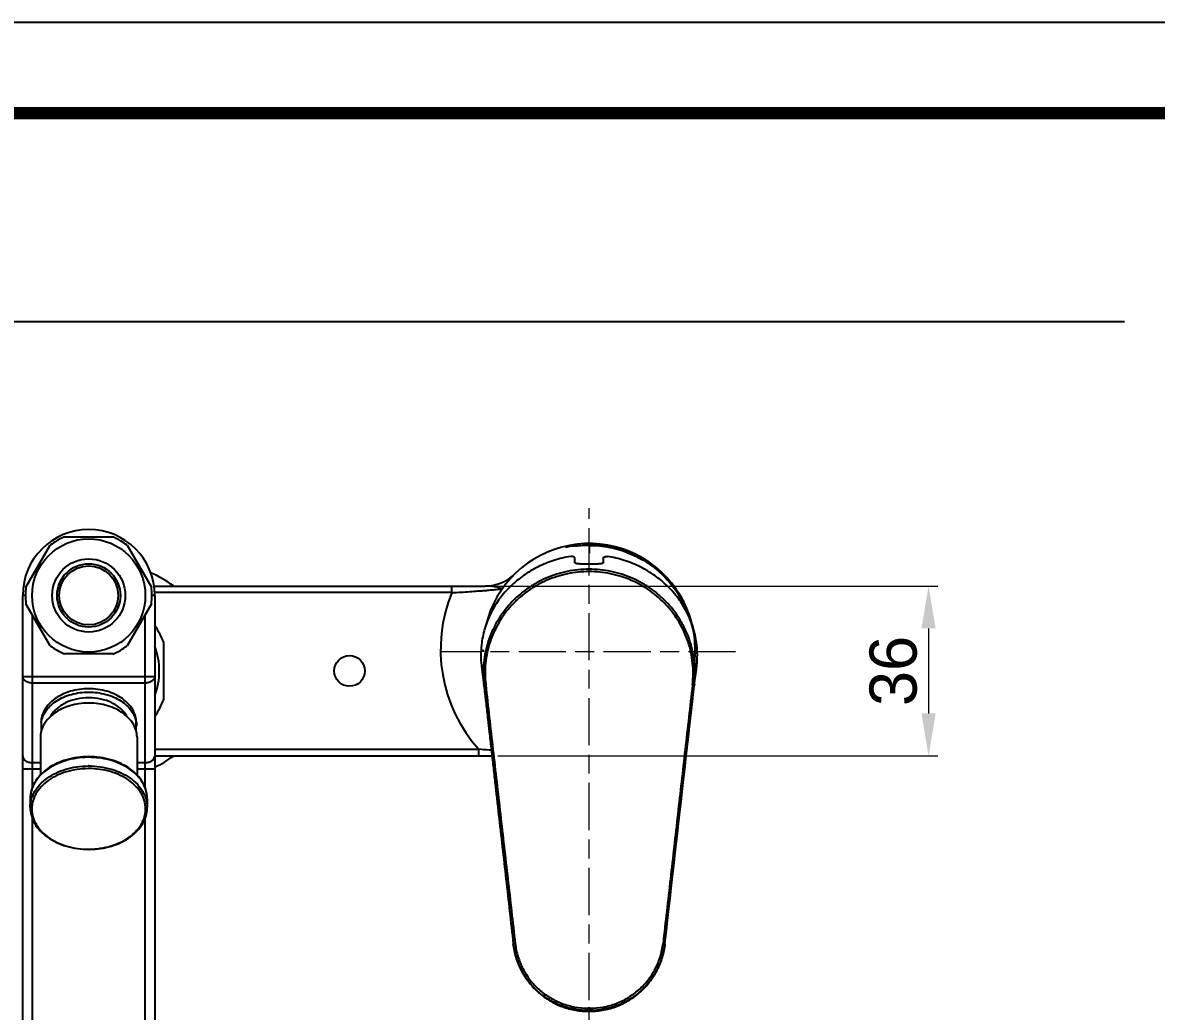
# Model space of a CAD drawing. Header units: millimetres. Extents: x 5308 to 9632, y 1173 to 3839.
# Drawn here: x 9087.4 to 9327.8, y 3629.6 to 3839.1 of the extents above; entities that cross this region are included whole.
import ezdxf

# ---------------------------------------------------------------- set-up
doc = ezdxf.new("R2010")
doc.units = ezdxf.units.MM
doc.header["$LTSCALE"] = 4
doc.header["$PDMODE"] = 3
doc.header["$PDSIZE"] = 0.3125
doc.linetypes.add('CENTER', pattern=[2.25, 1.25, -0.25, 0.5, -0.25])
doc.linetypes.add('CENTER2', pattern=[28.575, 19.05, -3.175, 3.175, -3.175])
doc.layers.get('0').update_dxf_attribs({"linetype": 'CONTINUOUS'})
doc.layers.get('Defpoints').update_dxf_attribs({"linetype": 'CONTINUOUS'})
doc.layers.add('1', color=1, linetype='CENTER')
doc.layers.add('Cneter', color=1, linetype='CENTER2', lineweight=13)
doc.styles.add('DLB3013-CR2S_시공도$0$Daelim Dimension', font='')
doc.styles.get('DLB3013-CR2S_시공도$0$Daelim Dimension').set_extended_font_data('나눔고딕')
doc.dimstyles.new('DLB3013-CR2S_시공도$0$DEFAULT', dxfattribs={"dimscale": 2, "dimtxt": 2, "dimasz": 2, "dimexe": 0, "dimexo": 2, "dimgap": 1, "dimtad": 1, "dimdec": 1, "dimzin": 9, "dimdsep": 46, "dimtxsty": 'DLB3013-CR2S_시공도$0$Daelim Dimension', "dimcen": 0.5, "dimclrd": 252, "dimclre": 252, "dimclrt": 3, "dimadec": 1, "dimazin": 0, "dimtfac": 1, "dimtdec": 1, "dimtix": 1, "dimtmove": 0, "dimatfit": 3, "dimfxl": 1, "dimtolj": 1, "dimtzin": 1, "dimlwd": 9, "dimlwe": 9, "dimarcsym": 0})

# ---------------------------------------------------------------- blocks, each defined once
blk = doc.blocks.new('*D9')
at = {"color": 5, "lineweight": 9, "ltscale": 0.5, "transparency": 16777216}
for p, q in [((9182.4, 3719.73), (9281.46, 3719.73)), ((9279.46, 3710.73), (9279.46, 3692.73)), ((9188.1, 3683.73), (9281.46, 3683.73))]:
    blk.add_line(p, q, dxfattribs=at)
at = {"color": 5, "ltscale": 0.5, "transparency": 16777216}
for points in [[(9277.96, 3710.73), (9280.96, 3710.73), (9279.46, 3719.73)], [(9277.96, 3692.73), (9280.96, 3692.73), (9279.46, 3683.73)]]:
    blk.add_solid(points, dxfattribs=at)
at = {"layer": 'Defpoints', "color": 0, "ltscale": 0.5, "transparency": 16777216}
for p in [(9178.4, 3719.73), (9184.1, 3683.73), (9279.46, 3683.73)]:
    blk.add_point(p, dxfattribs=at)
at = {"color": 7, "ltscale": 0.5, "transparency": 16777216, "insert": (9272.01, 3701.73), "char_height": 10, "attachment_point": 5, "rotation": 90, "style": 'DLB3013-CR2S_시공도$0$Daelim Dimension'}
blk.add_mtext('\\A1;36', dxfattribs=at)

msp = doc.modelspace()

# ---------------------------------------------------------------- linework, layer by layer
at = {"ltscale": 0.5}
msp.add_line((8612.06, 3775.79), (9320.97, 3775.79), dxfattribs=at)
at = {"color": 7, "linetype": 'Continuous'}
for p, q in [((9088.09, 3719.48), (9093.22, 3728.37)), ((9096.26, 3730.12), (9106.52, 3730.12)), ((9109.56, 3728.37), (9114.69, 3719.48)), ((9204.49, 3728.25), (9204.49, 3728.31)), ((9207.49, 3728.39), (9207.49, 3726.7)), ((9210.49, 3728.31), (9210.49, 3728.25)), ((9204.49, 3724.7), (9204.49, 3725.62)), ((9210.49, 3725.62), (9210.49, 3724.7)), ((9115.2, 3719.73), (9185.44, 3719.73)), ((9178.4, 3718.33), (9178.4, 3719.73)), ((9087.39, 3610.73), (9087.39, 3717.73)), ((9087.97, 3717.73), (9087.39, 3717.73)), ((9115.39, 3717.73), (9114.8, 3717.73)), ((9178.4, 3718.33), (9115.33, 3718.33)), ((9115.39, 3717.73), (9115.39, 3610.73)), ((9093.22, 3707.08), (9088.09, 3715.97)), ((9089.39, 3713.72), (9089.39, 3676.84)), ((9114.69, 3715.97), (9109.56, 3707.08)), ((9113.39, 3676.84), (9113.39, 3713.72)), ((9117.29, 3695.71), (9117.29, 3707.74)), ((9106.52, 3705.33), (9096.26, 3705.33)), ((9184.99, 3705.79), (9184.99, 3706.22)), ((9229.91, 3703.58), (9229.99, 3705.81)), ((9229.99, 3706.22), (9229.99, 3705.79)), ((9184.59, 3703.5), (9184.73, 3702.13)), ((9184.73, 3702.13), (9185.19, 3698.75)), ((9229.79, 3698.74), (9230.24, 3702.13)), ((9230.24, 3702.13), (9230.38, 3703.5)), ((9087.39, 3700.58), (9115.39, 3700.58)), ((9113.39, 3699.17), (9089.39, 3699.17)), ((9185.16, 3698.95), (9185.17, 3698.9)), ((9185.17, 3698.9), (9185.16, 3698.95)), ((9185.17, 3698.9), (9185.17, 3698.89)), ((9185.17, 3698.9), (9185.18, 3698.78)), ((9185.17, 3698.9), (9185.17, 3698.9)), ((9185.18, 3698.84), (9185.17, 3698.89)), ((9185.19, 3698.78), (9185.18, 3698.84)), ((9185.18, 3698.78), (9185.18, 3698.75)), ((9185.18, 3698.75), (9185.2, 3698.6)), ((9185.57, 3698.83), (9185.42, 3698.81)), ((9223.57, 3643.92), (9229.77, 3698.59)), ((9229.41, 3698.82), (9229.4, 3698.78)), ((9229.78, 3698.74), (9229.77, 3698.59)), ((9229.79, 3698.73), (9229.77, 3698.59)), ((9229.77, 3698.61), (9229.79, 3698.73)), ((9229.77, 3698.59), (9229.77, 3698.61)), ((9229.79, 3698.78), (9229.78, 3698.74)), ((9229.79, 3698.73), (9229.8, 3698.84)), ((9229.8, 3698.83), (9229.79, 3698.78)), ((9229.81, 3698.95), (9229.8, 3698.83)), ((9229.8, 3698.88), (9229.81, 3698.9)), ((9229.8, 3698.84), (9229.81, 3698.89)), ((9229.8, 3698.89), (9229.8, 3698.89)), ((9101.39, 3694.92), (9101.3, 3694.92)), ((9101.48, 3694.92), (9101.39, 3694.92)), ((9091.29, 3690.82), (9091.29, 3690.11)), ((9111.49, 3690.82), (9111.49, 3690.11)), ((9091.14, 3687.67), (9091.14, 3679.66)), ((9111.64, 3687.67), (9111.64, 3679.66)), ((9115.39, 3685.13), (9184.1, 3685.13)), ((9184.1, 3683.73), (9184.1, 3685.13)), ((9115.39, 3683.73), (9186.9, 3683.73)), ((9091.14, 3680.9), (9087.39, 3680.9)), ((9089.39, 3682.31), (9091.14, 3682.31)), ((9111.64, 3682.31), (9113.39, 3682.31)), ((9115.39, 3680.9), (9111.64, 3680.9)), ((9113.65, 3675.98), (9113.65, 3675.98)), ((9088.99, 3674.66), (9088.99, 3672.83)), ((9113.79, 3674.66), (9113.79, 3672.83)), ((9089.39, 3670.65), (9089.39, 3610.73)), ((9113.39, 3610.73), (9113.39, 3670.65)), ((9191.42, 3643.86), (9191.41, 3643.92)), ((9191.41, 3643.92), (9191.42, 3643.86)), ((9223.56, 3643.92), (9223.56, 3643.86)), ((9223.56, 3643.86), (9223.57, 3643.92)), ((9207.3, 3629.6), (9207.32, 3629.6)), ((9207.67, 3630.25), (9207.31, 3630.25)), ((9207.31, 3629.76), (9207.31, 3630.25)), ((9207.67, 3629.76), (9207.31, 3629.76)), ((9207.31, 3629.76), (9207.32, 3629.6)), ((9207.32, 3629.6), (9207.32, 3629.6)), ((9207.32, 3629.6), (9207.65, 3629.6)), ((9207.65, 3629.6), (9207.67, 3629.76)), ((9207.65, 3629.6), (9207.68, 3629.6)), ((9207.65, 3629.6), (9207.65, 3629.6)), ((9207.67, 3630.25), (9207.67, 3629.76))]:
    msp.add_line(p, q, dxfattribs=at)
at = {"ltscale": 0.5}
msp.add_lwpolyline([(8504.1, 3012.32), (9632.5, 3012.32), (9632.5, 3839.12), (8504.1, 3839.12)], close=True, dxfattribs=at)
at = {"color": 5, "linetype": 'ByBlock', "lineweight": 200, "const_width": 2.6}
msp.add_lwpolyline([(8522.24, 3047.72), (9614.24, 3047.72), (9614.24, 3819.92), (8522.24, 3819.92)], close=True, dxfattribs=at)
at = {"color": 7, "linetype": 'Continuous'}
for centre, radius in [((9101.39, 3717.73), 12), ((9101.39, 3717.73), 7.75), ((9101.39, 3717.73), 6.71), ((9101.39, 3717.73), 6.25), ((9156.69, 3701.73), 3.25)]:
    msp.add_circle(centre, radius, dxfattribs=at)
for centre, radius, start, end in [((9101.39, 3717.73), 14, 0, 180), ((9101.39, 3717.73), 13.42, 112.4769, 127.5233), ((9101.39, 3717.72), 13.42, 52.4786, 67.5219), ((9207.49, 3706.23), 22.5, 34.7426, 166.5495), ((9105.89, 3701.73), 22.5, 53.1829, 67.4116), ((9185.44, 3728.73), 9, 270, 314.4153), ((9101.4, 3717.72), 13.43, 172.4816, 179.996), ((9101.37, 3717.72), 13.43, 0.0039, 7.5185), ((9101.4, 3717.73), 13.43, 180.0039, 187.5185), ((9101.37, 3717.73), 13.43, 352.4816, 359.996), ((9207.49, 3706.23), 31.5, 157.4104, 222.0548), ((9207.49, 3706.23), 22.5, 26.5412, 31.8298), ((9207.49, 3706.23), 22.5, 17.8502, 20.1119), ((9101.39, 3701.73), 17, 20.7243, 34.4935), ((9207.49, 3706.23), 22.5, 8.7906, 10.2873), ((9207.49, 3706.23), 22.5, 0, 7.1956), ((9207.79, 3706.22), 22.19, 359.999, 7.2898), ((9101.39, 3717.73), 13.42, 232.4786, 247.5219), ((9101.39, 3717.72), 13.42, 292.4769, 307.5233), ((9101.39, 3701.73), 14.97, 339.5652, 20.4348), ((9207.64, 3705.79), 22.65, 178.9091, 179.9436), ((9207.33, 3705.79), 22.65, 0.0585, 1.0909), ((9207.49, 3701.73), 22.5, 351.8318, 5.1831), ((9201.15, 3700.75), 16.08, 186.5928, 187.0231), ((9208.78, 3702.19), 23.84, 187.9407, 188.2977), ((9177.16, 3697.87), 8.08, 6.2194, 6.4872), ((9177.15, 3697.86), 8.47, 6.2422, 6.5133), ((9237.81, 3697.87), 8.08, 173.5083, 173.776), ((9101.39, 3701.73), 17, 325.5065, 339.2759), ((9096.36, 3690.11), 5.07, 172.1208, 179.9912), ((9096.38, 3690.12), 5.1, 180.0247, 190.3478), ((9106.41, 3690.11), 5.08, 349.6327, 359.9948), ((9106.41, 3690.11), 5.07, 0.0088, 7.8793), ((9140.06, 3076.82), 609.9, 85.65278, 85.85903), ((9101.39, 3665.89), 17.54, 90, 90.7137), ((9105.89, 3701.73), 22.5, 295.0234, 306.7384), ((9101.39, 3664.06), 17.54, 90, 90.4831), ((9101.39, 3663.96), 17.07, 90, 90.4831), ((9107.54, 3674.66), 6.25, 0.0119, 12.1786), ((9101.39, 3681.04), 17.07, 270, 270.4831), ((9101.39, 3681.2), 17.28, 270.0001, 270.4843), ((9207.32, 3645.32), 15.72, 269.2185, 270.0046), ((9207.65, 3645.41), 15.81, 270.0105, 270.3476)]:
    msp.add_arc(centre, radius, start, end, dxfattribs=at)
for points, knots in [([(9202.49, 3727.99), (9202.71, 3728.04), (9203.12, 3728.12), (9203.67, 3728.22), (9204.09, 3728.27), (9204.33, 3728.3), (9204.42, 3728.31)], [0, 0, 0, 0, 0.344271, 0.640911, 0.865, 1, 1, 1, 1]), ([(9204.42, 3728.31), (9204.43, 3728.31), (9204.44, 3728.31), (9204.47, 3728.31), (9204.48, 3728.31), (9204.49, 3728.31), (9204.49, 3728.31)], [0, 0, 0, 0, 0.432525, 0.743332, 0.931393, 1, 1, 1, 1]), ([(9204.49, 3728.25), (9204.49, 3728.24), (9204.5, 3728.24), (9204.51, 3728.24), (9204.53, 3728.24), (9204.55, 3728.24), (9204.56, 3728.24)], [0, 0, 0, 0, 0.069283, 0.256513, 0.566746, 1, 1, 1, 1]), ([(9204.56, 3728.24), (9204.61, 3728.25), (9204.74, 3728.26), (9205.09, 3728.29), (9205.69, 3728.34), (9206.53, 3728.38), (9207.16, 3728.39), (9207.49, 3728.39)], [0, 0, 0, 0, 0.0526, 0.132021, 0.361249, 0.661701, 1, 1, 1, 1]), ([(9207.49, 3728.39), (9207.81, 3728.39), (9208.43, 3728.38), (9209.27, 3728.34), (9209.91, 3728.29), (9210.27, 3728.25), (9210.4, 3728.24)], [0, 0, 0, 0, 0.335183, 0.633859, 0.863869, 1, 1, 1, 1]), ([(9207.49, 3728.35), (9208.95, 3728.35), (9211.89, 3728.06), (9216.11, 3726.79), (9219.36, 3725.06), (9221.71, 3723.32), (9223.87, 3721.37), (9226.21, 3718.56), (9227.96, 3715.35), (9228.96, 3712.63), (9229.7, 3709.83), (9229.96, 3707.66), (9229.98, 3706.22)], [0, 0, 0, 0, 0.125799, 0.251463, 0.376898, 0.439579, 0.50218, 0.626986, 0.751486, 0.813712, 0.875887, 1, 1, 1, 1]), ([(9210.4, 3728.24), (9210.41, 3728.24), (9210.43, 3728.24), (9210.46, 3728.24), (9210.48, 3728.24), (9210.49, 3728.24), (9210.49, 3728.25)], [0, 0, 0, 0, 0.433825, 0.744515, 0.931862, 1, 1, 1, 1]), ([(9210.49, 3728.31), (9210.49, 3728.31), (9210.5, 3728.31), (9210.51, 3728.31), (9210.53, 3728.31), (9210.55, 3728.31), (9210.56, 3728.31)], [0, 0, 0, 0, 0.068925, 0.256863, 0.567507, 1, 1, 1, 1]), ([(9210.56, 3728.31), (9210.64, 3728.3), (9210.87, 3728.27), (9211.3, 3728.22), (9211.86, 3728.12), (9212.27, 3728.04), (9212.49, 3727.99)], [0, 0, 0, 0, 0.133576, 0.357316, 0.654562, 1, 1, 1, 1]), ([(9203.6, 3726), (9202.39, 3725.81), (9200.01, 3725.24), (9196.63, 3723.88), (9193.53, 3722.03), (9190.79, 3719.76), (9188.49, 3717.13), (9186.67, 3714.2), (9185.37, 3711.05), (9184.87, 3708.84), (9184.71, 3707.73)], [0, 0, 0, 0, 0.130615, 0.260014, 0.387795, 0.513687, 0.637635, 0.759779, 0.880407, 1, 1, 1, 1]), ([(9204.49, 3725.62), (9204.49, 3725.65), (9204.48, 3725.69), (9204.44, 3725.76), (9204.38, 3725.82), (9204.29, 3725.87), (9204.17, 3725.92), (9204.05, 3725.95), (9203.94, 3725.97), (9203.79, 3725.99), (9203.68, 3726), (9203.6, 3726)], [0, 0, 0, 0, 0.064601, 0.133505, 0.213886, 0.311625, 0.432408, 0.582287, 0.670498, 0.769055, 1, 1, 1, 1]), ([(9210.49, 3725.62), (9210.49, 3725.65), (9210.5, 3725.69), (9210.53, 3725.76), (9210.6, 3725.82), (9210.68, 3725.87), (9210.8, 3725.92), (9210.96, 3725.96), (9211.15, 3725.99), (9211.3, 3726), (9211.38, 3726)], [0, 0, 0, 0, 0.064654, 0.133569, 0.213992, 0.311791, 0.432595, 0.58247, 0.769143, 1, 1, 1, 1]), ([(9230.26, 3707.73), (9230.11, 3708.84), (9229.6, 3711.04), (9228.3, 3714.2), (9226.48, 3717.13), (9224.18, 3719.77), (9221.45, 3722.03), (9218.35, 3723.87), (9214.97, 3725.24), (9212.59, 3725.81), (9211.38, 3726)], [0, 0, 0, 0, 0.119599, 0.240239, 0.362369, 0.486306, 0.612204, 0.73999, 0.869391, 1, 1, 1, 1]), ([(9229.81, 3709.04), (9229.67, 3710.12), (9229.23, 3712.28), (9228.09, 3715.4), (9226.48, 3718.34), (9224.43, 3721.04), (9221.95, 3723.44), (9219.09, 3725.45), (9215.92, 3727.02), (9213.65, 3727.72), (9212.49, 3727.99)], [0, 0, 0, 0, 0.120091, 0.241021, 0.363206, 0.486967, 0.612544, 0.740019, 0.869272, 1, 1, 1, 1]), ([(9207.49, 3723.29), (9205.93, 3723.29), (9203.57, 3723.04), (9200.55, 3722.25), (9198.35, 3721.43), (9196.26, 3720.39), (9193.63, 3718.72), (9190.68, 3716.14), (9188.35, 3712.99), (9186.92, 3710.23), (9185.79, 3707.33), (9185, 3703.48), (9185.01, 3700.34), (9185.19, 3698.78)], [0, 0, 0, 0, 0.12529, 0.188105, 0.25074, 0.313085, 0.375491, 0.500441, 0.624851, 0.687218, 0.749603, 0.874651, 1, 1, 1, 1]), ([(9207.49, 3724.33), (9207.29, 3724.33), (9206.91, 3724.33), (9206.35, 3724.34), (9205.84, 3724.36), (9205.44, 3724.39), (9205.17, 3724.42), (9204.99, 3724.44), (9204.84, 3724.47), (9204.72, 3724.51), (9204.62, 3724.55), (9204.55, 3724.59), (9204.5, 3724.64), (9204.49, 3724.68), (9204.49, 3724.7)], [0, 0, 0, 0, 0.189795, 0.372273, 0.540298, 0.687538, 0.751647, 0.808664, 0.858211, 0.900041, 0.934191, 0.961135, 0.982156, 1, 1, 1, 1]), ([(9210.49, 3724.7), (9210.49, 3724.68), (9210.48, 3724.64), (9210.43, 3724.59), (9210.36, 3724.55), (9210.26, 3724.51), (9210.13, 3724.47), (9209.98, 3724.44), (9209.81, 3724.42), (9209.53, 3724.39), (9209.14, 3724.36), (9208.63, 3724.34), (9208.07, 3724.33), (9207.68, 3724.33), (9207.49, 3724.33)], [0, 0, 0, 0, 0.017835, 0.038848, 0.065796, 0.099953, 0.141787, 0.191335, 0.248352, 0.312461, 0.459704, 0.627732, 0.810208, 1, 1, 1, 1]), ([(9229.79, 3698.78), (9229.96, 3700.33), (9229.98, 3703.48), (9229.18, 3707.33), (9228.05, 3710.23), (9226.62, 3712.99), (9224.76, 3715.52), (9222.53, 3717.69), (9220.69, 3719.14), (9218.71, 3720.39), (9216.61, 3721.43), (9214.42, 3722.25), (9211.39, 3723.04), (9209.05, 3723.29), (9207.49, 3723.29)], [0, 0, 0, 0, 0.125279, 0.250316, 0.312725, 0.375116, 0.499597, 0.562121, 0.624808, 0.687151, 0.749623, 0.812261, 0.874931, 1, 1, 1, 1]), ([(9207.49, 3722.79), (9205.96, 3722.79), (9203.65, 3722.55), (9200.69, 3721.78), (9198.54, 3720.98), (9196.48, 3719.96), (9194.54, 3718.73), (9192.73, 3717.32), (9191.09, 3715.72), (9189.62, 3713.96), (9188.35, 3712.06), (9187.29, 3710.03), (9186.45, 3707.9), (9185.85, 3705.68), (9185.49, 3703.41), (9185.38, 3701.12), (9185.48, 3699.59), (9185.57, 3698.83)], [0, 0, 0, 0, 0.125175, 0.187811, 0.250419, 0.312971, 0.375477, 0.437922, 0.500304, 0.562651, 0.624974, 0.687312, 0.749702, 0.81217, 0.874712, 0.937345, 1, 1, 1, 1]), ([(9229.41, 3698.82), (9229.59, 3700.34), (9229.6, 3703.42), (9228.64, 3707.93), (9226.73, 3712.12), (9223.97, 3715.8), (9221.09, 3718.34), (9218.5, 3719.96), (9216.44, 3720.97), (9214.28, 3721.78), (9211.32, 3722.55), (9209.02, 3722.79), (9207.49, 3722.79)], [0, 0, 0, 0, 0.125221, 0.250161, 0.37482, 0.499423, 0.624193, 0.686744, 0.749364, 0.812021, 0.874712, 1, 1, 1, 1]), ([(9178.4, 3718.33), (9179.04, 3718.36), (9180.3, 3718.43), (9182.14, 3718.55), (9183.61, 3718.65), (9184.73, 3718.74), (9185.51, 3718.8), (9186.24, 3718.86), (9186.9, 3718.92), (9187.5, 3718.98), (9188.01, 3719.03), (9188.39, 3719.06), (9188.64, 3719.09), (9188.78, 3719.1), (9188.9, 3719.11), (9188.97, 3719.12), (9189.02, 3719.12), (9189.03, 3719.12), (9189.06, 3719.13), (9189.05, 3719.13)], [0, 0, 0, 0, 0.179146, 0.35327, 0.517825, 0.595129, 0.668333, 0.736766, 0.799654, 0.856083, 0.90497, 0.945073, 0.961415, 0.975063, 0.985861, 0.993678, 0.99644, 0.998422, 1, 1, 1, 1]), ([(9188.89, 3719.2), (9188.49, 3719.35), (9187.75, 3719.56), (9186.59, 3719.7), (9185.85, 3719.73), (9185.44, 3719.73)], [0, 0, 0, 0, 0.368525, 0.654445, 1, 1, 1, 1]), ([(9189.04, 3719.14), (9189.03, 3719.14), (9189.02, 3719.14), (9189, 3719.15), (9188.97, 3719.16), (9188.95, 3719.17), (9188.94, 3719.18)], [0, 0, 0, 0, 0.178949, 0.401678, 0.673039, 1, 1, 1, 1]), ([(9184.71, 3707.73), (9184.62, 3707.05), (9184.51, 3705.64), (9184.54, 3704.22), (9184.59, 3703.5)], [0, 0, 0, 0, 0.487951, 1, 1, 1, 1]), ([(9230.38, 3703.5), (9230.43, 3704.22), (9230.47, 3705.64), (9230.36, 3707.05), (9230.26, 3707.73)], [0, 0, 0, 0, 0.512049, 1, 1, 1, 1]), ([(9089.39, 3699.17), (9089.13, 3699.17), (9088.63, 3699.24), (9087.98, 3699.53), (9087.58, 3699.93), (9087.41, 3700.3), (9087.39, 3700.49), (9087.39, 3700.58)], [0, 0, 0, 0, 0.287469, 0.5543, 0.789034, 0.896488, 1, 1, 1, 1]), ([(9115.39, 3700.58), (9115.39, 3700.49), (9115.36, 3700.3), (9115.2, 3699.93), (9114.8, 3699.53), (9114.15, 3699.24), (9113.65, 3699.17), (9113.39, 3699.17)], [0, 0, 0, 0, 0.103512, 0.210966, 0.4457, 0.712531, 1, 1, 1, 1]), ([(9101.39, 3697.96), (9100.09, 3697.96), (9098.15, 3697.7), (9095.79, 3696.82), (9094.25, 3695.93), (9092.97, 3694.85), (9092.17, 3693.8), (9091.71, 3692.9), (9091.47, 3692.22), (9091.32, 3691.52), (9091.29, 3691.05), (9091.29, 3690.82)], [0, 0, 0, 0, 0.286657, 0.423754, 0.553714, 0.675482, 0.789155, 0.84347, 0.896441, 0.948465, 1, 1, 1, 1]), ([(9091.34, 3690.81), (9091.4, 3691.25), (9091.64, 3692.14), (9092.34, 3693.38), (9093.34, 3694.49), (9094.6, 3695.46), (9096.1, 3696.24), (9098.34, 3697.02), (9100.16, 3697.25), (9101.39, 3697.25)], [0, 0, 0, 0, 0.103455, 0.211684, 0.326717, 0.449421, 0.579576, 0.716075, 1, 1, 1, 1]), ([(9111.49, 3690.82), (9111.49, 3691.05), (9111.45, 3691.52), (9111.31, 3692.22), (9111.06, 3692.9), (9110.61, 3693.8), (9109.8, 3694.85), (9108.53, 3695.93), (9106.99, 3696.82), (9104.63, 3697.7), (9102.69, 3697.96), (9101.39, 3697.96)], [0, 0, 0, 0, 0.051535, 0.103559, 0.15653, 0.210845, 0.324518, 0.446285, 0.576245, 0.713342, 1, 1, 1, 1]), ([(9101.39, 3697.25), (9102.61, 3697.25), (9104.43, 3697.02), (9106.68, 3696.24), (9108.17, 3695.46), (9109.44, 3694.49), (9110.44, 3693.38), (9111.13, 3692.14), (9111.38, 3691.25), (9111.44, 3690.81)], [0, 0, 0, 0, 0.283925, 0.420424, 0.550579, 0.673283, 0.788316, 0.896545, 1, 1, 1, 1]), ([(9185.42, 3698.81), (9185.39, 3698.81), (9185.34, 3698.8), (9185.28, 3698.79), (9185.25, 3698.79), (9185.22, 3698.79), (9185.21, 3698.79), (9185.2, 3698.78), (9185.19, 3698.78), (9185.19, 3698.78), (9185.19, 3698.78)], [0, 0, 0, 0, 0.42091, 0.596731, 0.742901, 0.857112, 0.937446, 0.964962, 0.984385, 1, 1, 1, 1]), ([(9185.19, 3698.75), (9185.19, 3698.75), (9185.19, 3698.75), (9185.2, 3698.75), (9185.21, 3698.75), (9185.22, 3698.75), (9185.23, 3698.75), (9185.26, 3698.75), (9185.3, 3698.76), (9185.36, 3698.76), (9185.43, 3698.77), (9185.5, 3698.78), (9185.55, 3698.78), (9185.57, 3698.79)], [0, 0, 0, 0, 0.004433, 0.01718, 0.038623, 0.069141, 0.108982, 0.157888, 0.281339, 0.435454, 0.612431, 0.803527, 1, 1, 1, 1]), ([(9185.19, 3698.75), (9185.25, 3698.17), (9185.38, 3697.03), (9185.58, 3695.32), (9185.78, 3693.61), (9186.03, 3691.32), (9186.36, 3688.47), (9186.75, 3685.04), (9187.14, 3681.61), (9187.65, 3677.04), (9188.3, 3671.33), (9189.08, 3664.48), (9190.12, 3655.34), (9190.89, 3648.49), (9191.41, 3643.92)], [0, 0, 0, 0, 0.031249, 0.062499, 0.093749, 0.124999, 0.187499, 0.25, 0.3125, 0.375, 0.5, 0.625, 0.75, 1, 1, 1, 1]), ([(9185.2, 3698.6), (9185.26, 3698.03), (9185.39, 3696.89), (9185.59, 3695.18), (9185.78, 3693.47), (9185.98, 3691.77), (9186.17, 3690.06), (9186.43, 3687.78), (9186.76, 3684.93), (9187.14, 3681.51), (9187.66, 3676.96), (9188.31, 3671.26), (9189.08, 3664.43), (9190.12, 3655.31), (9190.89, 3648.48), (9191.41, 3643.92)], [0, 0, 0, 0, 0.031378, 0.062571, 0.093829, 0.125073, 0.156318, 0.187566, 0.250064, 0.312561, 0.375056, 0.500042, 0.62503, 0.75002, 1, 1, 1, 1]), ([(9185.57, 3698.79), (9185.81, 3696.5), (9186.32, 3691.93), (9187.1, 3685.08), (9187.89, 3678.23), (9188.94, 3669.09), (9190.25, 3657.67), (9191.3, 3648.53), (9191.82, 3643.97)], [0, 0, 0, 0, 0.124999, 0.25, 0.375001, 0.500001, 0.750001, 1, 1, 1, 1]), ([(9229.4, 3698.78), (9229.15, 3696.5), (9228.63, 3691.93), (9227.84, 3685.08), (9227.06, 3678.23), (9226.28, 3671.37), (9225.5, 3664.52), (9224.46, 3655.39), (9223.68, 3648.53), (9223.16, 3643.97)], [0, 0, 0, 0, 0.124999, 0.25, 0.375, 0.5, 0.625, 0.75, 1, 1, 1, 1]), ([(9229.4, 3698.78), (9229.45, 3698.78), (9229.52, 3698.77), (9229.62, 3698.76), (9229.67, 3698.76), (9229.71, 3698.75), (9229.74, 3698.75), (9229.76, 3698.75), (9229.77, 3698.75), (9229.78, 3698.74), (9229.78, 3698.74), (9229.78, 3698.74), (9229.78, 3698.74)], [0, 0, 0, 0, 0.387454, 0.564402, 0.718511, 0.841978, 0.890898, 0.930758, 0.961297, 0.982765, 0.995538, 1, 1, 1, 1]), ([(9229.41, 3698.82), (9229.46, 3698.82), (9229.53, 3698.81), (9229.62, 3698.8), (9229.68, 3698.79), (9229.72, 3698.79), (9229.75, 3698.79), (9229.77, 3698.78), (9229.78, 3698.78), (9229.78, 3698.78), (9229.79, 3698.78), (9229.79, 3698.78)], [0, 0, 0, 0, 0.387817, 0.564799, 0.718867, 0.842293, 0.931023, 0.961521, 0.982928, 0.995626, 1, 1, 1, 1]), ([(9229.8, 3698.89), (9229.8, 3698.88), (9229.8, 3698.85), (9229.79, 3698.81), (9229.79, 3698.79)], [0, 0, 0, 0, 0.279686, 1, 1, 1, 1]), ([(9229.81, 3698.95), (9229.81, 3698.94), (9229.81, 3698.91), (9229.8, 3698.87), (9229.8, 3698.84)], [0, 0, 0, 0, 0.185588, 1, 1, 1, 1]), ([(9101.3, 3694.92), (9099.98, 3694.91), (9098.03, 3694.63), (9095.65, 3693.73), (9094.11, 3692.84), (9092.83, 3691.74), (9092.02, 3690.68), (9091.56, 3689.77), (9091.32, 3689.08), (9091.17, 3688.38), (9091.14, 3687.91), (9091.14, 3687.67)], [0, 0, 0, 0, 0.286722, 0.423748, 0.553629, 0.675343, 0.789015, 0.84335, 0.89635, 0.948425, 1, 1, 1, 1]), ([(9101.39, 3696.05), (9100.53, 3696.05), (9098.85, 3695.87), (9096.87, 3695.21), (9095.49, 3694.44), (9094.6, 3693.76), (9093.87, 3693), (9093.48, 3692.43), (9093.32, 3692.14)], [0, 0, 0, 0, 0.274978, 0.538075, 0.662433, 0.780884, 0.893271, 1, 1, 1, 1]), ([(9109.45, 3692.14), (9109.29, 3692.43), (9108.91, 3693), (9108.17, 3693.76), (9107.29, 3694.44), (9105.91, 3695.21), (9103.93, 3695.87), (9102.25, 3696.05), (9101.39, 3696.05)], [0, 0, 0, 0, 0.106729, 0.219116, 0.337567, 0.461925, 0.725022, 1, 1, 1, 1]), ([(9111.64, 3687.67), (9111.64, 3687.91), (9111.6, 3688.38), (9111.46, 3689.08), (9111.21, 3689.77), (9110.76, 3690.68), (9109.94, 3691.74), (9108.67, 3692.84), (9107.12, 3693.73), (9104.75, 3694.63), (9102.79, 3694.91), (9101.48, 3694.92)], [0, 0, 0, 0, 0.051575, 0.10365, 0.15665, 0.210985, 0.324657, 0.446371, 0.576252, 0.713278, 1, 1, 1, 1]), ([(9087.39, 3683.73), (9087.39, 3683.63), (9087.41, 3683.44), (9087.58, 3683.07), (9087.98, 3682.67), (9088.63, 3682.38), (9089.13, 3682.31), (9089.39, 3682.31)], [0, 0, 0, 0, 0.103512, 0.210966, 0.4457, 0.712531, 1, 1, 1, 1]), ([(9101.39, 3683.57), (9100.58, 3683.57), (9098.99, 3683.46), (9096.68, 3682.97), (9094.54, 3682.17), (9092.65, 3681.08), (9091.09, 3679.73), (9090.08, 3678.42), (9089.52, 3677.3), (9089.21, 3676.43), (9089.03, 3675.55), (9088.99, 3674.96), (9088.99, 3674.66)], [0, 0, 0, 0, 0.143117, 0.283651, 0.41933, 0.548449, 0.670175, 0.784776, 0.839925, 0.893943, 0.947175, 1, 1, 1, 1]), ([(9101.17, 3683.43), (9100.37, 3683.42), (9098.79, 3683.29), (9096.5, 3682.78), (9094.4, 3681.97), (9092.54, 3680.88), (9091.01, 3679.56), (9090.04, 3678.28), (9089.5, 3677.19), (9089.2, 3676.36), (9089.03, 3675.51), (9088.99, 3674.94), (9088.99, 3674.66)], [0, 0, 0, 0, 0.145106, 0.287278, 0.42414, 0.553853, 0.675432, 0.789024, 0.843341, 0.896338, 0.948409, 1, 1, 1, 1]), ([(9113.79, 3674.66), (9113.79, 3674.96), (9113.75, 3675.55), (9113.56, 3676.43), (9113.26, 3677.3), (9112.69, 3678.42), (9111.69, 3679.73), (9110.12, 3681.08), (9108.23, 3682.17), (9106.09, 3682.97), (9103.79, 3683.46), (9102.19, 3683.57), (9101.39, 3683.57)], [0, 0, 0, 0, 0.052825, 0.106057, 0.160074, 0.215224, 0.329825, 0.451551, 0.58067, 0.71635, 0.856883, 1, 1, 1, 1]), ([(9113.65, 3675.98), (9113.53, 3676.5), (9113.17, 3677.54), (9112.26, 3678.98), (9111.01, 3680.26), (9109.46, 3681.37), (9107.67, 3682.27), (9105, 3683.16), (9102.83, 3683.43), (9101.39, 3683.43)], [0, 0, 0, 0, 0.103781, 0.212732, 0.328475, 0.451593, 0.581733, 0.717784, 1, 1, 1, 1]), ([(9113.39, 3682.31), (9113.65, 3682.31), (9114.15, 3682.38), (9114.8, 3682.67), (9115.2, 3683.07), (9115.36, 3683.44), (9115.39, 3683.63), (9115.39, 3683.73)], [0, 0, 0, 0, 0.287469, 0.5543, 0.789034, 0.896488, 1, 1, 1, 1]), ([(9088.99, 3672.83), (9088.99, 3673.12), (9089.03, 3673.69), (9089.2, 3674.54), (9089.5, 3675.37), (9090.05, 3676.47), (9091.03, 3677.75), (9092.57, 3679.07), (9094.43, 3680.16), (9096.55, 3680.97), (9098.85, 3681.47), (9100.44, 3681.59), (9101.24, 3681.6)], [0, 0, 0, 0, 0.051561, 0.103604, 0.15658, 0.210884, 0.324475, 0.446086, 0.575848, 0.712754, 0.854939, 1, 1, 1, 1]), ([(9101.24, 3681.04), (9099.7, 3681.02), (9097.39, 3680.69), (9094.59, 3679.62), (9092.77, 3678.56), (9091.28, 3677.26), (9090.33, 3676), (9089.8, 3674.93), (9089.51, 3674.12), (9089.35, 3673.29), (9089.3, 3672.45), (9089.36, 3671.61), (9089.54, 3670.78), (9089.84, 3669.97), (9090.39, 3668.9), (9091.36, 3667.65), (9092.88, 3666.37), (9094.71, 3665.32), (9097.53, 3664.27), (9099.84, 3663.96), (9101.39, 3663.96)], [0, 0, 0, 0, 0.143262, 0.211691, 0.276525, 0.337264, 0.393986, 0.421104, 0.447566, 0.47357, 0.499346, 0.525137, 0.551186, 0.577717, 0.604928, 0.66188, 0.722873, 0.787946, 0.856567, 1, 1, 1, 1]), ([(9101.39, 3681.6), (9102.2, 3681.6), (9103.8, 3681.49), (9106.12, 3681), (9108.27, 3680.19), (9110.16, 3679.11), (9111.72, 3677.79), (9112.71, 3676.49), (9113.27, 3675.39), (9113.57, 3674.55), (9113.75, 3673.7), (9113.79, 3673.12), (9113.79, 3672.83)], [0, 0, 0, 0, 0.144962, 0.287171, 0.424169, 0.554036, 0.675715, 0.789307, 0.843583, 0.896516, 0.948502, 1, 1, 1, 1]), ([(9101.53, 3663.96), (9103.08, 3663.98), (9105.38, 3664.31), (9108.18, 3665.38), (9110, 3666.44), (9111.5, 3667.74), (9112.45, 3669), (9112.98, 3670.07), (9113.26, 3670.88), (9113.43, 3671.71), (9113.48, 3672.55), (9113.41, 3673.39), (9113.23, 3674.22), (9112.94, 3675.03), (9112.39, 3676.1), (9111.42, 3677.35), (9109.9, 3678.63), (9108.06, 3679.68), (9105.25, 3680.73), (9102.94, 3681.04), (9101.39, 3681.04)], [0, 0, 0, 0, 0.143262, 0.211691, 0.276525, 0.337264, 0.393986, 0.421104, 0.447566, 0.47357, 0.499346, 0.525137, 0.551186, 0.577717, 0.604928, 0.66188, 0.722873, 0.787946, 0.856567, 1, 1, 1, 1]), ([(9088.99, 3672.83), (9088.99, 3672.54), (9089.03, 3671.94), (9089.21, 3671.06), (9089.52, 3670.2), (9090.08, 3669.07), (9091.09, 3667.76), (9092.65, 3666.42), (9094.54, 3665.33), (9096.68, 3664.52), (9098.99, 3664.03), (9100.58, 3663.92), (9101.39, 3663.92)], [0, 0, 0, 0, 0.052825, 0.106057, 0.160074, 0.215224, 0.329825, 0.451551, 0.58067, 0.71635, 0.856883, 1, 1, 1, 1]), ([(9101.53, 3663.92), (9102.33, 3663.93), (9103.91, 3664.05), (9106.2, 3664.55), (9108.31, 3665.36), (9110.17, 3666.45), (9111.72, 3667.79), (9112.71, 3669.1), (9113.27, 3670.22), (9113.57, 3671.07), (9113.75, 3671.95), (9113.79, 3672.54), (9113.79, 3672.83)], [0, 0, 0, 0, 0.143207, 0.283711, 0.4193, 0.548322, 0.669989, 0.784595, 0.839772, 0.893832, 0.947116, 1, 1, 1, 1]), ([(9191.41, 3643.92), (9191.41, 3643.92), (9191.41, 3643.92), (9191.42, 3643.92), (9191.43, 3643.92), (9191.44, 3643.92), (9191.46, 3643.93), (9191.48, 3643.93), (9191.53, 3643.93), (9191.59, 3643.94), (9191.66, 3643.95), (9191.74, 3643.96), (9191.79, 3643.96), (9191.82, 3643.97)], [0, 0, 0, 0, 0.004242, 0.016843, 0.038263, 0.06895, 0.109136, 0.158501, 0.283164, 0.438519, 0.616029, 0.806298, 1, 1, 1, 1]), ([(9191.82, 3643.97), (9191.93, 3643.03), (9192.22, 3641.64), (9192.87, 3639.86), (9193.67, 3638.16), (9194.69, 3636.56), (9195.91, 3635.13), (9196.93, 3634.14), (9198.03, 3633.25), (9199.61, 3632.22), (9201.74, 3631.19), (9204.48, 3630.42), (9206.36, 3630.25), (9207.31, 3630.25)], [0, 0, 0, 0, 0.125065, 0.18763, 0.250166, 0.375028, 0.437493, 0.499962, 0.562441, 0.624936, 0.749883, 0.874914, 1, 1, 1, 1]), ([(9207.67, 3630.25), (9208.61, 3630.24), (9210.03, 3630.37), (9211.87, 3630.8), (9213.22, 3631.24), (9214.52, 3631.8), (9216.18, 3632.69), (9217.71, 3633.81), (9219.07, 3635.12), (9219.99, 3636.2), (9220.81, 3637.35), (9221.52, 3638.57), (9222.12, 3639.86), (9222.76, 3641.63), (9223.05, 3643.03), (9223.16, 3643.97)], [0, 0, 0, 0, 0.125047, 0.187619, 0.250178, 0.312709, 0.375214, 0.500032, 0.56249, 0.624949, 0.687411, 0.7499, 0.812426, 0.874972, 1, 1, 1, 1]), ([(9223.56, 3643.92), (9223.56, 3643.92), (9223.56, 3643.92), (9223.56, 3643.92), (9223.55, 3643.92), (9223.54, 3643.92), (9223.52, 3643.93), (9223.49, 3643.93), (9223.45, 3643.93), (9223.38, 3643.94), (9223.31, 3643.95), (9223.24, 3643.96), (9223.19, 3643.96), (9223.16, 3643.97)], [0, 0, 0, 0, 0.004242, 0.016862, 0.038289, 0.068949, 0.109123, 0.158516, 0.2832, 0.438507, 0.616015, 0.806315, 1, 1, 1, 1]), ([(9207.31, 3629.76), (9206.34, 3629.76), (9204.88, 3629.89), (9202.98, 3630.33), (9201.14, 3630.93), (9198.94, 3632), (9196.98, 3633.45), (9195.59, 3634.8), (9194.33, 3636.28), (9193.02, 3638.34), (9191.92, 3641.04), (9191.52, 3642.96), (9191.41, 3643.92)], [0, 0, 0, 0, 0.125091, 0.187683, 0.250252, 0.375215, 0.500089, 0.562572, 0.625061, 0.749955, 0.874924, 1, 1, 1, 1]), ([(9191.42, 3643.86), (9191.52, 3642.9), (9191.82, 3641.48), (9192.46, 3639.66), (9193.26, 3637.9), (9194.55, 3635.85), (9196.19, 3634.07), (9197.67, 3632.83), (9199.26, 3631.74), (9201.43, 3630.64), (9204.21, 3629.82), (9206.14, 3629.62), (9207.1, 3629.6)], [0, 0, 0, 0, 0.12498, 0.187546, 0.250126, 0.375109, 0.500039, 0.562557, 0.625063, 0.750007, 0.874997, 1, 1, 1, 1]), ([(9223.56, 3643.92), (9223.46, 3642.96), (9223.06, 3641.04), (9221.96, 3638.34), (9220.64, 3636.28), (9219.38, 3634.8), (9217.99, 3633.45), (9216.03, 3632), (9213.84, 3630.93), (9211.99, 3630.33), (9210.1, 3629.89), (9208.64, 3629.76), (9207.67, 3629.76)], [0, 0, 0, 0, 0.125061, 0.250042, 0.374941, 0.437428, 0.499909, 0.624765, 0.749732, 0.812311, 0.87491, 1, 1, 1, 1]), ([(9207.75, 3629.6), (9208.72, 3629.61), (9210.66, 3629.8), (9213.46, 3630.61), (9215.64, 3631.7), (9217.25, 3632.79), (9218.74, 3634.02), (9220.39, 3635.81), (9221.7, 3637.87), (9222.51, 3639.63), (9223.15, 3641.46), (9223.45, 3642.9), (9223.56, 3643.86)], [0, 0, 0, 0, 0.12502, 0.249987, 0.374902, 0.437407, 0.499911, 0.624818, 0.749791, 0.812378, 0.874963, 1, 1, 1, 1])]:
    msp.add_open_spline(points, degree=3, knots=knots, dxfattribs=at)
for points in [[(9188.94, 3719.18), (9188.92, 3719.18), (9188.91, 3719.19), (9188.89, 3719.2)], [(9223.56, 3643.92), (9225.63, 3662.14), (9227.7, 3680.37), (9229.77, 3698.59)], [(9187.12, 3684.9), (9186.85, 3684.92), (9186.57, 3684.94), (9186.29, 3684.96)]]:
    msp.add_open_spline(points, degree=3, dxfattribs=at)
at = {"layer": '1', "color": 7, "linetype": 'Continuous', "lineweight": 13}
msp.add_open_spline([(9185.83, 3696.37), (9185.77, 3696.61), (9185.72, 3696.86), (9185.45, 3698.14), (9185.26, 3699.16), (9185.11, 3700.23)], degree=3, knots=[0.94504266, 0.94504266, 0.94504266, 0.94504266, 0.95566104, 0.95566104, 1, 1, 1, 1], dxfattribs=at)
at = {"layer": 'Cneter', "linetype": 'CENTER', "ltscale": 2}
for p, q in [((9207.49, 3595.99), (9207.49, 3736.2)), ((9238.56, 3705.79), (9176.1, 3705.79))]:
    msp.add_line(p, q, dxfattribs=at)

# ---------------------------------------------------------------- dimensions: what is measured, and where the dimension line sits
at = {"color": 5, "ltscale": 0.5}
dim = msp.add_linear_dim(base=(9279.46, 3683.73), p1=(9178.4, 3719.73), p2=(9184.1, 3683.73), angle=90, dimstyle='DLB3013-CR2S_시공도$0$DEFAULT', override={"dimtxt": 5, "dimasz": 4.5, "dimexe": 1, "dimdec": 0, "dimclrd": 5, "dimclre": 5, "dimclrt": 7}, dxfattribs=at)
dim.commit()
dim.dimension.update_dxf_attribs({"geometry": '*D9', "text_midpoint": (9272.01, 3701.73)})

doc.saveas('drawing.dxf')
